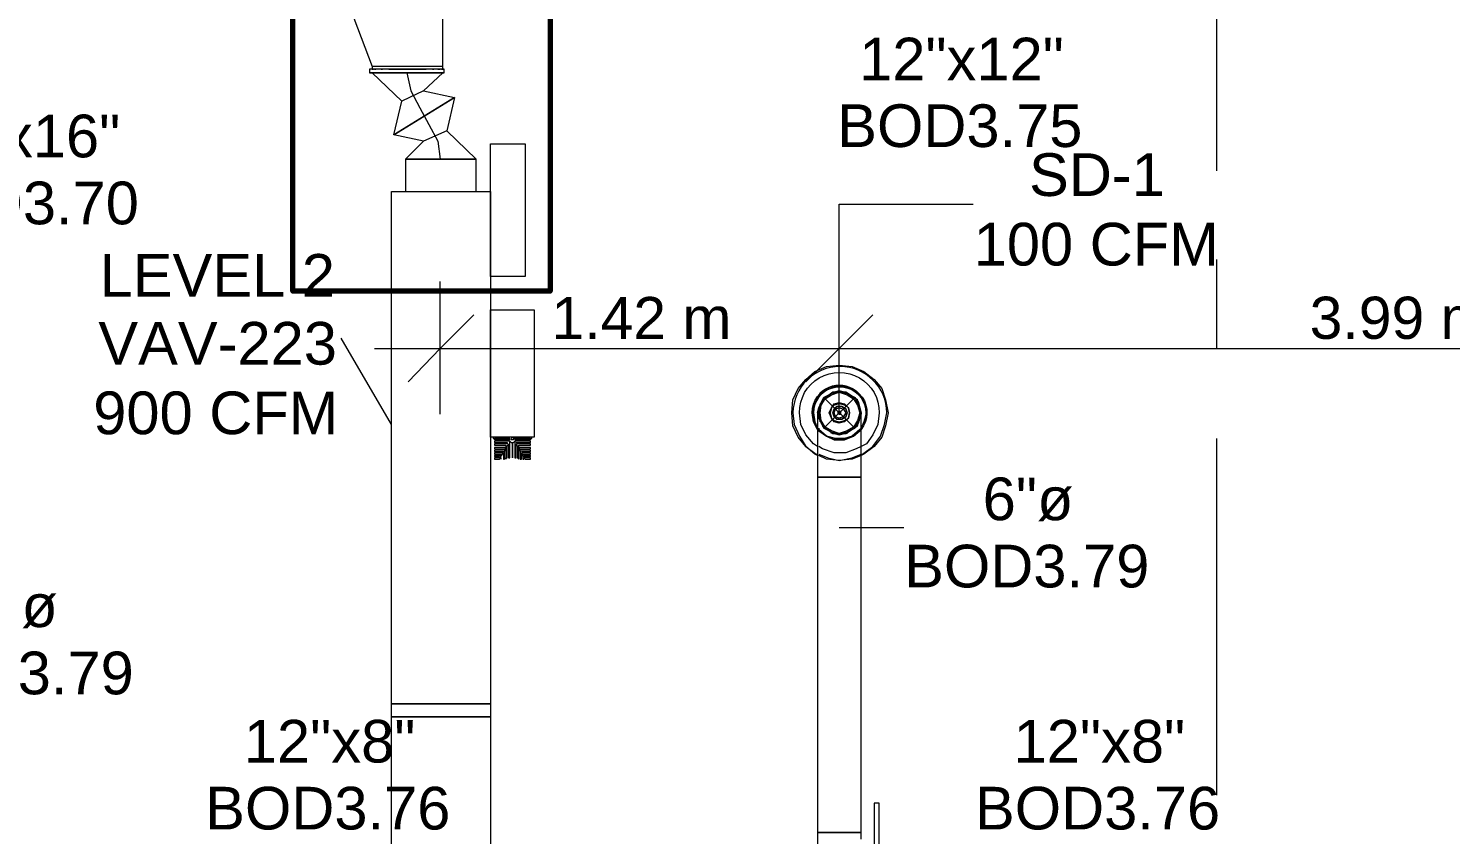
# Model space of a CAD drawing. Header units: metres. Extents: x -2 to 237, y -8 to 52.
# Drawn here: x 47.14 to 52.21, y 10.95 to 13.82 of the extents above; entities that cross this region are included whole.
import ezdxf

# ---------------------------------------------------------------- set-up
doc = ezdxf.new("R2010")
doc.units = ezdxf.units.M
doc.layers.add('HVAC - Ductos', color=5, linetype='Continuous', lineweight=0)
doc.layers.add('PDF2_Text', color=7, linetype='Continuous', lineweight=0)
doc.layers.add('PDF2_Geometry', color=7, linetype='Continuous', lineweight=0, true_color=0xaaaaaa)
doc.styles.add('PDF Helvetica', font='')
doc.styles.get('PDF Helvetica').set_extended_font_data('Helvetica')

msp = doc.modelspace()

# ---------------------------------------------------------------- linework, layer by layer
at = {"layer": 'HVAC - Ductos', "lineweight": 0}
for points in [[(48.2857, 13.8935), (48.2903, 13.8935), (48.3086, 13.8935), (48.3361, 13.8935), (48.3086, 13.8935), (48.2903, 13.8935), (48.2857, 13.8935), (48.3636, 13.687)], [(48.6159, 13.687), (48.6159, 13.8935), (48.6113, 13.8935), (48.5929, 13.8935), (48.5654, 13.8935), (48.5288, 13.8935), (48.4875, 13.8935), (48.4141, 13.8935), (48.3728, 13.8935), (48.4141, 13.8935), (48.4875, 13.8935), (48.5288, 13.8935), (48.5654, 13.8935), (48.5929, 13.8935), (48.6113, 13.8935), (48.6159, 13.8935)], [(48.6113, 13.6778), (48.6159, 13.6778), (48.6159, 13.687), (48.6113, 13.687), (48.5975, 13.687), (48.5792, 13.687), (48.5517, 13.687), (48.5196, 13.687), (48.4875, 13.687), (48.4554, 13.687), (48.4233, 13.687), (48.4003, 13.687), (48.3774, 13.687), (48.3682, 13.687), (48.3636, 13.687), (48.3636, 13.6778), (48.3682, 13.6778)], [(48.3728, 13.687), (48.3682, 13.687)], [(48.3912, 13.687), (48.3866, 13.687), (48.382, 13.687)], [(48.4187, 13.687), (48.4141, 13.687), (48.4095, 13.687)], [(48.4508, 13.687), (48.4416, 13.687)], [(48.5379, 13.687), (48.5288, 13.687), (48.5242, 13.687)], [(48.57, 13.687), (48.5654, 13.687), (48.5563, 13.687)], [(48.5929, 13.687), (48.5838, 13.687)], [(48.6113, 13.687), (48.6067, 13.687)], [(48.6159, 13.6778), (48.6205, 13.6778), (48.6159, 13.6778), (48.6067, 13.6778), (48.5838, 13.6778), (48.5563, 13.6778), (48.5242, 13.6778), (48.4875, 13.6778), (48.4554, 13.6778), (48.4233, 13.6778), (48.3957, 13.6778), (48.3728, 13.6778), (48.3591, 13.6778), (48.3545, 13.6778), (48.3545, 13.6641)], [(48.3591, 13.6778), (48.3545, 13.6778)], [(48.5471, 13.5999), (48.6572, 13.577), (48.4416, 13.444), (48.4691, 13.5632), (48.3636, 13.6641), (48.6159, 13.6641)], [(48.3636, 13.6641), (48.6159, 13.6641), (48.5471, 13.5999), (48.4691, 13.5632)], [(48.3728, 13.6778), (48.3774, 13.6778)], [(48.3957, 13.6778), (48.4003, 13.6778)], [(48.4233, 13.6778), (48.4554, 13.6778), (48.4875, 13.6778), (48.5196, 13.6778), (48.5517, 13.6778), (48.5563, 13.6778)], [(48.4875, 13.6641), (48.5012, 13.5999), (48.5334, 13.5403), (48.5654, 13.4807), (48.5975, 13.421), (48.6067, 13.3568)], [(48.5792, 13.6778), (48.5838, 13.6778)], [(48.5975, 13.6778), (48.6067, 13.6778)], [(48.6205, 13.6641), (48.6205, 13.6778)], [(48.4829, 13.3568), (48.4829, 13.2422), (48.4875, 13.2422), (48.5012, 13.2422), (48.5196, 13.2422), (48.5471, 13.2422), (48.5746, 13.2422), (48.6067, 13.2422), (48.6434, 13.2422), (48.6709, 13.2422), (48.6985, 13.2422), (48.7168, 13.2422), (48.7306, 13.2422), (48.7351, 13.2422), (48.7351, 13.3568), (48.4829, 13.3568), (48.5471, 13.421), (48.4416, 13.444), (48.6572, 13.577), (48.6297, 13.4578), (48.5471, 13.421)], [(48.7351, 13.3568), (48.6297, 13.4578)], [(50.0284, 12.6231), (50.0284, 13.1963), (50.5055, 13.1963)], [(48.6067, 12.4488), (48.6067, 12.6827), (48.6067, 12.9211)], [(50.0284, 12.4488), (50.0284, 12.6827), (50.0284, 12.9211)], [(48.726, 12.8019), (48.6067, 12.6827), (48.492, 12.5634)], [(50.1477, 12.8019), (50.0284, 12.6827), (49.9093, 12.5634)], [(48.4324, 12.412), (48.2536, 12.7194)], [(48.3728, 12.6827), (50.0284, 12.6827), (54.0185, 12.6827), (56.2108, 12.6827)], [(49.9505, 12.302), (49.9413, 12.3066), (49.9093, 12.3341), (49.8817, 12.3662), (49.8633, 12.4075), (49.8587, 12.4534), (49.8633, 12.4992), (49.8817, 12.5405), (49.9093, 12.5726), (49.9413, 12.6001), (49.9826, 12.6185), (50.0284, 12.6231), (50.0744, 12.6185), (50.1156, 12.6001), (50.1523, 12.5726), (50.1798, 12.5405), (50.1935, 12.4992), (50.2027, 12.4534), (50.1935, 12.4075), (50.1798, 12.3662), (50.1523, 12.3341), (50.1156, 12.3066), (50.1064, 12.302)], [(49.9505, 12.4534), (49.9505, 12.4488), (49.9505, 12.4304), (49.9505, 12.3983), (49.9505, 12.3571), (49.9505, 12.3112), (49.9505, 12.2607), (49.9505, 12.224), (49.9551, 12.224), (49.9642, 12.224), (49.9734, 12.224), (49.9918, 12.224), (50.0101, 12.224), (50.0284, 12.224), (50.0468, 12.224), (50.0652, 12.224), (50.0835, 12.224), (50.0972, 12.224), (50.1018, 12.224), (50.1064, 12.224), (50.1064, 12.2791), (50.1064, 12.3295), (50.1064, 12.3754), (50.1064, 12.412), (50.1064, 12.435), (50.1064, 12.4488), (50.1064, 12.4534), (50.1064, 12.4488), (50.1064, 12.4534), (50.1018, 12.4717), (50.0972, 12.49), (50.0835, 12.5084), (50.0652, 12.5176), (50.0468, 12.5268), (50.0284, 12.5313), (50.0101, 12.5268), (49.9918, 12.5176), (49.9734, 12.5084), (49.9642, 12.49), (49.9551, 12.4717), (49.9505, 12.4534), (49.9551, 12.4488), (49.9505, 12.4534), (49.9551, 12.4717), (49.9642, 12.49), (49.9734, 12.5084), (49.9918, 12.5176), (50.0101, 12.5268), (50.0284, 12.5313), (50.0468, 12.5268), (50.0652, 12.5176), (50.0835, 12.5084), (50.0972, 12.49), (50.1018, 12.4717), (50.1064, 12.4534)], [(49.9642, 12.4854), (49.978, 12.5038), (49.9964, 12.5176)], [(49.9964, 12.5222), (50.001, 12.5222)], [(50.0055, 12.5222), (50.0284, 12.5268), (50.056, 12.5222)], [(50.056, 12.5222), (50.0606, 12.5222)], [(50.0606, 12.5176), (50.079, 12.5038), (50.0972, 12.4854)], [(49.9597, 12.4304), (49.9551, 12.4534), (49.9597, 12.4763)], [(49.9597, 12.4809), (49.9597, 12.4854)], [(50.0972, 12.4854), (50.0972, 12.4809), (50.1018, 12.4809)], [(50.0972, 12.4763), (50.1018, 12.4534), (50.0972, 12.4304)], [(49.9551, 12.4488), (49.9551, 12.435), (49.9642, 12.4166), (49.9734, 12.3983), (49.9918, 12.3891), (50.0101, 12.38), (50.0284, 12.3754), (50.0468, 12.38), (50.0652, 12.3891), (50.0835, 12.3983), (50.0972, 12.4166), (50.1018, 12.435), (50.1064, 12.4488)], [(49.9597, 12.4212), (49.9597, 12.4258)], [(49.9964, 12.3891), (49.978, 12.4029), (49.9642, 12.4212)], [(50.1018, 12.4258), (50.0972, 12.4258), (50.0972, 12.4212), (50.079, 12.4029), (50.0606, 12.3891)], [(48.7948, 12.3662), (48.7948, 12.3616), (48.8544, 12.3616), (48.7994, 12.3616), (48.7994, 12.3571), (48.8544, 12.3571), (48.8498, 12.3525), (48.7994, 12.3525), (48.7994, 12.3479), (48.8452, 12.3479), (48.8452, 12.3433), (48.7994, 12.3433), (48.7994, 12.3387), (48.8406, 12.3387), (48.8406, 12.3295), (48.7994, 12.3295), (48.7994, 12.3249), (48.836, 12.3249), (48.8314, 12.3203), (48.7994, 12.3203), (48.7994, 12.3157), (48.8314, 12.3157), (48.8268, 12.3112), (48.7994, 12.3112), (48.7994, 12.3066), (48.8268, 12.3066), (48.8223, 12.302), (48.7994, 12.302), (48.7994, 12.2974), (48.8177, 12.2974), (48.8177, 12.2928), (48.7994, 12.2928), (48.7994, 12.2883), (48.8177, 12.2883), (48.8223, 12.2928), (48.8223, 12.2883), (48.8223, 12.2974), (48.8314, 12.3112), (48.8314, 12.2883), (48.836, 12.2883), (48.836, 12.3157), (48.8406, 12.3295), (48.8406, 12.2883), (48.8406, 12.2928), (48.8452, 12.2928), (48.8452, 12.3341), (48.8498, 12.3433), (48.8498, 12.2928), (48.8544, 12.2928), (48.8544, 12.3525), (48.859, 12.3479), (48.8635, 12.3479), (48.8635, 12.2928), (48.8635, 12.3479), (48.8681, 12.3479), (48.8727, 12.3525), (48.8727, 12.2928), (48.8773, 12.2928), (48.8773, 12.3433), (48.8819, 12.3341), (48.8819, 12.2928), (48.8865, 12.2883), (48.8865, 12.3295), (48.8911, 12.3157), (48.8911, 12.2883), (48.8957, 12.2883), (48.8957, 12.3112), (48.9003, 12.2974), (48.9003, 12.2883), (48.9048, 12.2883), (48.9048, 12.2928), (48.9094, 12.2883), (48.9277, 12.2883), (48.9277, 12.2928), (48.9094, 12.2928), (48.9048, 12.2974), (48.9277, 12.2974), (48.9277, 12.302), (48.9048, 12.302), (48.9003, 12.3066), (48.9277, 12.3066), (48.9277, 12.3112), (48.9003, 12.3112), (48.8957, 12.3157), (48.9277, 12.3157), (48.9277, 12.3203), (48.8911, 12.3203), (48.8911, 12.3249), (48.9277, 12.3249), (48.9277, 12.3295), (48.8865, 12.3295), (48.8865, 12.3387), (48.9277, 12.3387), (48.9277, 12.3433), (48.8819, 12.3433), (48.8773, 12.3479), (48.9277, 12.3479), (48.9277, 12.3525), (48.8773, 12.3525), (48.8727, 12.3571), (48.9277, 12.3571), (48.9277, 12.3616), (48.8727, 12.3616), (48.8681, 12.3616), (48.9323, 12.3616), (48.9323, 12.3662)], [(50.001, 12.38), (50.001, 12.3846), (49.9964, 12.3846)], [(50.056, 12.3846), (50.0284, 12.38), (50.0055, 12.3846)], [(50.0606, 12.3846), (50.056, 12.3846), (50.056, 12.38)], [(50.1064, 12.3341), (50.0881, 12.3249), (50.0514, 12.3112), (50.0101, 12.3112), (49.9688, 12.3249), (49.9551, 12.3341)], [(49.9551, 12.3066), (49.9872, 12.2928), (50.0284, 12.2837), (50.0744, 12.2928), (50.1064, 12.3066)], [(50.1064, 12.302), (50.0744, 12.2883), (50.0284, 12.2837), (49.9826, 12.2883), (49.9551, 12.302)], [(50.0284, 12.0452), (50.2578, 12.0452)], [(48.4324, 11.371), (48.4324, 11.4169)], [(48.4324, 11.4169), (48.7856, 11.4169)], [(48.7856, 11.4169), (48.7856, 11.371)], [(48.7856, 11.371), (48.4324, 11.371)], [(50.1707, 10.8848), (50.1707, 11.0637), (50.1523, 11.0637), (50.1523, 10.8848)], [(50.1064, 10.9353), (50.1064, 10.9582), (50.1018, 10.9582), (50.0972, 10.9582), (50.0835, 10.9582), (50.0652, 10.9582), (50.0468, 10.9582), (50.0284, 10.9582), (50.0101, 10.9582), (49.9918, 10.9582), (49.9734, 10.9582), (49.9642, 10.9582), (49.9551, 10.9582), (49.9505, 10.9582), (49.9505, 10.8619)]]:
    msp.add_lwpolyline(points, dxfattribs=at)
for points in [[(48.3545, 13.6641), (48.3591, 13.6641), (48.3728, 13.6641), (48.3957, 13.6641), (48.4233, 13.6641), (48.4554, 13.6641), (48.4875, 13.6641), (48.5242, 13.6641), (48.5563, 13.6641), (48.5838, 13.6641), (48.6067, 13.6641), (48.6159, 13.6641), (48.6205, 13.6641), (48.6159, 13.6641), (48.6067, 13.6641), (48.5838, 13.6641), (48.5563, 13.6641), (48.5242, 13.6641), (48.4875, 13.6641), (48.4554, 13.6641), (48.4233, 13.6641), (48.3957, 13.6641), (48.3728, 13.6641), (48.3591, 13.6641)], [(48.7856, 13.4119), (48.9094, 13.4119), (48.9094, 12.9395), (48.7856, 12.9395)], [(48.4829, 13.3568), (48.4875, 13.3568), (48.5012, 13.3568), (48.5196, 13.3568), (48.5471, 13.3568), (48.5746, 13.3568), (48.6067, 13.3568), (48.6434, 13.3568), (48.6709, 13.3568), (48.6985, 13.3568), (48.7168, 13.3568), (48.7306, 13.3568), (48.7351, 13.3568), (48.7306, 13.3568), (48.7168, 13.3568), (48.6985, 13.3568), (48.6709, 13.3568), (48.6434, 13.3568), (48.6067, 13.3568), (48.5746, 13.3568), (48.5471, 13.3568), (48.5196, 13.3568), (48.5012, 13.3568), (48.4875, 13.3568)], [(48.4829, 13.3568), (48.4875, 13.3568), (48.5058, 13.3568), (48.5334, 13.3568), (48.57, 13.3568), (48.6067, 13.3568), (48.648, 13.3568), (48.6847, 13.3568), (48.7122, 13.3568), (48.726, 13.3568), (48.7351, 13.3568), (48.7306, 13.3568), (48.7122, 13.3568), (48.6847, 13.3568), (48.648, 13.3568), (48.6067, 13.3568), (48.57, 13.3568), (48.5334, 13.3568), (48.5058, 13.3568), (48.4875, 13.3568)], [(48.7351, 13.3568), (48.726, 13.3568), (48.7122, 13.3568), (48.6847, 13.3568), (48.648, 13.3568), (48.6067, 13.3568), (48.57, 13.3568), (48.5334, 13.3568), (48.5058, 13.3568), (48.4875, 13.3568), (48.4829, 13.3568), (48.4875, 13.3568), (48.5058, 13.3568), (48.5334, 13.3568), (48.57, 13.3568), (48.6067, 13.3568), (48.648, 13.3568), (48.6847, 13.3568), (48.7122, 13.3568), (48.7306, 13.3568)], [(48.4324, 11.4169), (48.4324, 13.2422), (48.7856, 13.2422), (48.7856, 11.4169)], [(48.7856, 12.8202), (48.9415, 12.8202), (48.9415, 12.3662), (48.7856, 12.3662)], [(49.9597, 12.4717), (49.9642, 12.49), (49.978, 12.5038), (49.9918, 12.5176), (50.0101, 12.5268), (50.0284, 12.5268), (50.0468, 12.5268), (50.0652, 12.5176), (50.079, 12.5038), (50.0927, 12.49), (50.1018, 12.4717), (50.1018, 12.4534), (50.1018, 12.435), (50.0927, 12.4166), (50.079, 12.4029), (50.0652, 12.3891), (50.0468, 12.38), (50.0284, 12.38), (50.0101, 12.38), (49.9918, 12.3891), (49.978, 12.4029), (49.9642, 12.4166), (49.9597, 12.435), (49.9551, 12.4534)], [(50.0927, 12.4258), (50.079, 12.4029), (50.056, 12.3891), (50.0284, 12.38), (50.001, 12.3891), (49.978, 12.4029), (49.9642, 12.4258), (49.9597, 12.4534), (49.9642, 12.4809), (49.978, 12.5038), (50.001, 12.5176), (50.0284, 12.5268), (50.056, 12.5176), (50.079, 12.5038), (50.0927, 12.4809), (50.1018, 12.4534)], [(50.0606, 12.435), (50.0652, 12.4534), (50.0606, 12.435), (50.0468, 12.4212), (50.0284, 12.4166), (50.0101, 12.4212), (50.001, 12.435), (49.9918, 12.4534), (50.001, 12.4717), (50.0101, 12.4854), (50.0284, 12.49), (50.0468, 12.4854), (50.0606, 12.4717), (50.0652, 12.4534), (50.0606, 12.4717), (50.0468, 12.4809), (50.0284, 12.4854), (50.0101, 12.4809), (50.001, 12.4717), (49.9964, 12.4534), (50.001, 12.435), (50.0101, 12.4258), (50.0284, 12.4212), (50.0468, 12.4258)], [(50.0101, 12.4671), (50.0055, 12.4534), (50.0101, 12.4671), (50.0193, 12.4763), (50.0376, 12.4763), (50.0514, 12.4671), (50.056, 12.4534), (50.0514, 12.4671), (50.0376, 12.4763), (50.0193, 12.4763)], [(50.0422, 12.4396), (50.0284, 12.435), (50.0147, 12.4396), (50.0101, 12.4534), (50.0147, 12.4671), (50.0284, 12.4717), (50.0422, 12.4671), (50.0514, 12.4534)], [(49.9321, 12.4534), (49.9367, 12.4212), (49.9505, 12.3937), (49.9367, 12.4212)], [(50.0514, 12.4396), (50.056, 12.4534), (50.0514, 12.4396), (50.0376, 12.4304), (50.0193, 12.4304), (50.0101, 12.4396), (50.0055, 12.4534), (50.0101, 12.4396), (50.0193, 12.4304), (50.0376, 12.4304)], [(50.0284, 12.458), (50.0238, 12.4534), (50.0238, 12.458), (50.033, 12.458), (50.033, 12.4534), (50.033, 12.458)], [(50.033, 12.4488), (50.033, 12.4534), (50.033, 12.4488), (50.0238, 12.4488), (50.0238, 12.4534), (50.0284, 12.4488)], [(48.8635, 12.3662), (48.8681, 12.3616), (48.8681, 12.3571), (48.8635, 12.3571), (48.859, 12.3571), (48.859, 12.3616)], [(50.0468, 12.3571), (50.0101, 12.3571), (49.9826, 12.3708), (49.9551, 12.3891), (49.9551, 12.3937), (49.9826, 12.3708), (50.0147, 12.3616), (50.0468, 12.3616), (50.0744, 12.3708), (50.1018, 12.3937), (50.1064, 12.3983), (50.1018, 12.3937), (50.0744, 12.3708), (50.0468, 12.3616), (50.0147, 12.3616), (49.9826, 12.3708), (49.9551, 12.3937), (49.9551, 12.3983), (49.9551, 12.3937), (49.9551, 12.3891), (49.9826, 12.3708), (50.0101, 12.3571), (50.0468, 12.3571), (50.079, 12.3708), (50.1018, 12.3891), (50.1064, 12.3937), (50.1018, 12.3891), (50.079, 12.3708)], [(49.9505, 10.9582), (49.9551, 10.9582), (49.9642, 10.9582), (49.9734, 10.9582), (49.9918, 10.9582), (50.0101, 10.9582), (50.0284, 10.9582), (50.0468, 10.9582), (50.0652, 10.9582), (50.0835, 10.9582), (50.0972, 10.9582), (50.1018, 10.9582), (50.1064, 10.9582), (50.1064, 12.224), (50.1018, 12.224), (50.0972, 12.224), (50.0835, 12.224), (50.0652, 12.224), (50.0468, 12.224), (50.0284, 12.224), (50.0101, 12.224), (49.9918, 12.224), (49.9734, 12.224), (49.9642, 12.224), (49.9551, 12.224), (49.9505, 12.224)], [(48.7856, 11.371), (48.7856, 10.3803), (48.4324, 10.3803), (48.4324, 11.371)]]:
    msp.add_lwpolyline(points, close=True, dxfattribs=at)
for points in [[(50.1064, 12.3066), (50.111, 12.3066), (50.1477, 12.3341), (50.1752, 12.3708), (50.189, 12.412), (50.1981, 12.4534, 0.986366), (49.8633, 12.4534), (49.8679, 12.412), (49.8863, 12.3708), (49.9093, 12.3341), (49.9459, 12.3066), (49.9505, 12.3066)], [(49.9505, 12.3341), (49.9367, 12.3433), (49.9093, 12.3754), (49.8909, 12.412), (49.8863, 12.4534, -1.012829), (50.1707, 12.4534), (50.1661, 12.412), (50.1477, 12.3754), (50.1247, 12.3433), (50.1064, 12.3341)]]:
    msp.add_lwpolyline(points, format="xyb", dxfattribs=at)
msp.add_lwpolyline([(50.1247, 12.4534, 1.018192), (49.9321, 12.4534, -1.404402), (50.1064, 12.3937), (50.1201, 12.4212), (50.1247, 12.4534), (50.1156, 12.4212), (50.1064, 12.3983, 1.368419), (49.9367, 12.4534), (49.9413, 12.4212), (49.9505, 12.3983, -1.33132)], format="xyb", close=True, dxfattribs=at)
at = {"layer": 'PDF2_Geometry', "lineweight": 0}
for points in [[(51.3722, 14.586), (51.3722, 13.3156)], [(51.3722, 12.9991), (51.3722, 12.6827)], [(51.3722, 12.3616), (51.3722, 11.0912)]]:
    msp.add_lwpolyline(points, dxfattribs=at)
at = {"layer": 'PDF2_Geometry', "color": 232, "lineweight": 70, "true_color": 0xe91e64}
msp.add_lwpolyline([(48.0816, 14.1102), (48.9977, 14.1102), (48.9977, 12.8872), (48.0816, 12.8872)], close=True, dxfattribs=at)
at = {"layer": 'PDF2_Geometry', "color": 8, "lineweight": 0, "true_color": 0x808080}
msp.add_lwpolyline([(50.0927, 12.4992), (50.0514, 12.5268), (50.0055, 12.5268), (49.9688, 12.4992), (49.9505, 12.4534), (49.9688, 12.4075), (50.0055, 12.38), (50.0514, 12.38), (50.0927, 12.4075), (50.1064, 12.4534)], close=True, dxfattribs=at)
for points in [[(49.9734, 12.5084), (50.0835, 12.3983)], [(50.0835, 12.5084), (49.9734, 12.3983)]]:
    msp.add_lwpolyline(points, dxfattribs=at)

# ---------------------------------------------------------------- texts
at = {"layer": 'PDF2_Text', "lineweight": 0, "attachment_point": 4, "style": 'PDF Helvetica'}
for s, insert, char_height in [('12"x12"', (50.099, 13.7135), 0.15205), ('BOD3.75', (50.021, 13.4751), 0.15205), ('16"x16"', (46.7371, 13.4384), 0.15205), ('SD-1', (50.7044, 13.3008), 0.15205), ('BOD3.70', (46.6592, 13.1999), 0.15205), ('100 CFM', (50.5072, 13.0531), 0.15205), ('LEVEL 2', (47.393, 12.943), 0.15205), ('1.42 m', (49.0028, 12.791), 0.15017), ('3.99 m', (51.7042, 12.791), 0.15017), ('VAV-223', (47.3884, 12.7), 0.15205), ('900 CFM', (47.3701, 12.4523), 0.15205), ('6"ø', (50.5393, 12.145), 0.15205), ('BOD3.79', (50.2595, 11.9065), 0.15205), ('6"ø', (46.9206, 11.7643), 0.15205), ('BOD3.79', (46.6409, 11.5258), 0.15205), ('12"x8"', (47.9067, 11.2827), 0.15205), ('12"x8"', (50.6494, 11.2827), 0.15205), ('BOD3.76', (47.7691, 11.0443), 0.15205), ('BOD3.76', (50.5118, 11.0443), 0.15205)]:
    msp.add_mtext(s, dxfattribs=dict(at, insert=insert, char_height=char_height))

doc.saveas('drawing.dxf')
